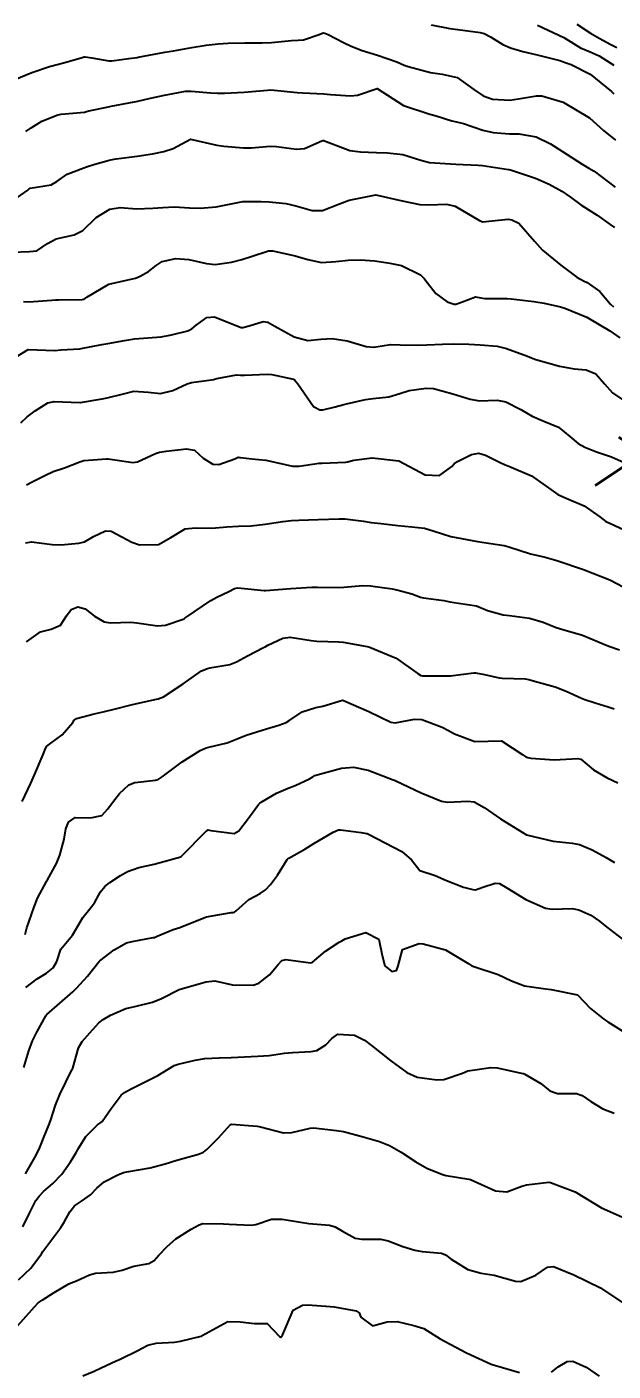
# Model space of a CAD drawing. Header units: metres. Extents: x 318500 to 325275, y 7408834 to 7428799.
# Drawn here: x 322108.7 to 322152.8, y 7416775.1 to 7416876.2 of the extents above; entities that cross this region are included whole.
import ezdxf
from ezdxf.enums import TextEntityAlignment as Align

# ---------------------------------------------------------------- set-up
doc = ezdxf.new("R2010")
doc.units = ezdxf.units.M
doc.header["$MEASUREMENT"] = 0
for name, color, linetype in [('Cotas', 45, 'Continuous'), ('Curvas de Nivel 1m', 11, 'Continuous'), ('Curvas de Nivel 5m', 15, 'Continuous')]:
    doc.layers.add(name, color=color, linetype=linetype)
doc.styles.add('Style-STANDARD', font='STANDARD.shx')

msp = doc.modelspace()

# ---------------------------------------------------------------- linework, layer by layer
at = {"layer": 'Curvas de Nivel 1m', "flags": 128}
for points, elevation in [([(322139.14, 7416876.4), (322140.55, 7416876.14), (322141.14, 7416876.06), (322142.83, 7416875.83), (322143.13, 7416875.75), (322143.6, 7416875.51), (322144.55, 7416874.92), (322145.12, 7416874.68), (322146.05, 7416874.4), (322147.12, 7416874.14), (322148.83, 7416873.72), (322149.11, 7416873.61), (322149.24, 7416873.56), (322149.67, 7416873.43), (322151.1, 7416872.69), (322152.72, 7416871.39), (322152.9, 7416871.21)], 743), ([(322147.14, 7416876.39), (322149.13, 7416875.44), (322150.38, 7416874.68), (322151.12, 7416874.38), (322151.79, 7416874.08), (322152.88, 7416873.38)], 742), ([(322150.12, 7416876.46), (322151.14, 7416875.78), (322151.8, 7416875.4), (322152.67, 7416874.93), (322153.12, 7416874.69)], 741), ([(322107.08, 7416872), (322109.09, 7416872.82), (322110.42, 7416873.28), (322111.1, 7416873.45), (322111.48, 7416873.55), (322112.81, 7416873.92), (322113.03, 7416873.99), (322113.1, 7416873.99), (322113.6, 7416873.91), (322114.89, 7416873.69), (322115.1, 7416873.69), (322116.38, 7416873.87), (322117.01, 7416873.95), (322117.1, 7416873.97), (322118.7, 7416874.26), (322119.11, 7416874.34), (322119.74, 7416874.45), (322121.12, 7416874.7), (322122.21, 7416874.88), (322123.12, 7416874.98), (322123.87, 7416875.02), (322125.12, 7416875.04), (322126.43, 7416875.05), (322127.12, 7416875.08), (322128.64, 7416875.22), (322129.13, 7416875.24), (322129.54, 7416875.28), (322130.71, 7416875.68), (322131.02, 7416875.79), (322131.13, 7416875.78), (322131.39, 7416875.68), (322132.55, 7416875.08), (322133.12, 7416874.81), (322133.96, 7416874.48), (322135.11, 7416874.12), (322136.57, 7416873.61), (322137.11, 7416873.38), (322137.42, 7416873.28), (322139.1, 7416872.82), (322139.96, 7416872.69), (322141.09, 7416872.45), (322142.36, 7416871.53), (322143.07, 7416871.05), (322143.77, 7416870.81), (322145.07, 7416870.73), (322145.72, 7416870.83), (322147.07, 7416871.05), (322147.48, 7416871.05), (322149.07, 7416870.58), (322151.05, 7416869.41), (322152.11, 7416868.46), (322153.03, 7416867.73)], 744), ([(322107.72, 7416863.22), (322108.79, 7416863.97), (322108.88, 7416864.06), (322108.97, 7416864.11), (322110.55, 7416864.37), (322110.98, 7416864.61), (322111.75, 7416865.17), (322113, 7416865.65), (322113.2, 7416865.71), (322113.83, 7416865.91), (322115, 7416866.24), (322115.44, 7416866.32), (322117.01, 7416866.51), (322118.17, 7416866.7), (322119.02, 7416866.88), (322119.73, 7416867.11), (322121.03, 7416867.81), (322123.02, 7416867.34), (322123.53, 7416867.27), (322125.02, 7416867.15), (322125.61, 7416867.16), (322127.02, 7416867.27), (322127.5, 7416867.25), (322129.02, 7416867.05), (322129.62, 7416867.1), (322130.92, 7416867.68), (322131, 7416867.71), (322131.03, 7416867.71), (322131.06, 7416867.71), (322131.11, 7416867.68), (322133.02, 7416866.96), (322133.82, 7416866.84), (322135.02, 7416866.79), (322135.86, 7416866.77), (322137.02, 7416866.65), (322138.37, 7416866.22), (322139.01, 7416866.04), (322140.6, 7416865.95), (322141.01, 7416865.93), (322142.69, 7416865.84), (322143, 7416865.81), (322144.97, 7416865.52), (322145, 7416865.52), (322145.12, 7416865.49), (322146.99, 7416864.86), (322148.02, 7416864.42), (322148.98, 7416863.88), (322149.62, 7416863.43), (322150.4, 7416862.85), (322150.96, 7416862.5), (322151.63, 7416862.07), (322152.62, 7416861.38), (322152.95, 7416861.16)], 746), ([(322107.59, 7416859.31), (322108.91, 7416859.34), (322109.47, 7416859.41), (322110.26, 7416859.95), (322110.92, 7416860.3), (322112.27, 7416860.59), (322112.93, 7416860.94), (322113.93, 7416861.91), (322114.96, 7416862.54), (322115.74, 7416862.66), (322116.96, 7416862.57), (322118.2, 7416862.6), (322118.96, 7416862.65), (322119.83, 7416862.7), (322120.96, 7416862.64), (322121.77, 7416862.61), (322122.96, 7416862.71), (322123.85, 7416862.88), (322124.96, 7416863.12), (322126.34, 7416863.12), (322126.96, 7416863.08), (322128.2, 7416862.95), (322128.96, 7416862.78), (322130.2, 7416862.44), (322130.96, 7416862.44), (322132.24, 7416862.93), (322132.97, 7416863.2), (322134.97, 7416863.62), (322136.97, 7416863.16), (322138.28, 7416862.89), (322138.96, 7416862.85), (322140.31, 7416862.9), (322140.96, 7416862.75), (322142.79, 7416861.69), (322142.95, 7416861.6), (322143.02, 7416861.59), (322144.95, 7416861.78), (322145.21, 7416861.74), (322145.73, 7416861.48), (322146.93, 7416860.13), (322147.53, 7416859.45), (322148.9, 7416858.32), (322150.12, 7416857.42), (322150.62, 7416857.14), (322150.89, 7416857.02), (322151.84, 7416856.35), (322152.64, 7416855.38), (322152.87, 7416855.18)], 747), ([(322108.46, 7416855.58), (322108.86, 7416855.56), (322110.6, 7416855.68), (322110.87, 7416855.71), (322111.09, 7416855.72), (322112.87, 7416855.74), (322113.02, 7416855.77), (322113.24, 7416855.91), (322114.88, 7416856.88), (322116.22, 7416857.2), (322116.88, 7416857.34), (322117.25, 7416857.49), (322117.88, 7416857.85), (322118.45, 7416858.29), (322118.9, 7416858.59), (322119.92, 7416858.81), (322120.9, 7416858.75), (322122.24, 7416858.45), (322122.9, 7416858.38), (322124.12, 7416858.55), (322124.9, 7416858.74), (322125.66, 7416859), (322126.91, 7416859.39), (322127.24, 7416859.4), (322128.91, 7416859.03), (322129.85, 7416858.75), (322130.9, 7416858.53), (322131.97, 7416858.6), (322132.91, 7416858.7), (322133.81, 7416858.73), (322134.91, 7416858.65), (322136.03, 7416858.48), (322136.9, 7416858.3), (322138.33, 7416857.58), (322138.63, 7416857.32), (322138.88, 7416857), (322139.5, 7416856.18), (322140.35, 7416855.55), (322140.87, 7416855.39), (322141.01, 7416855.39), (322141.42, 7416855.53), (322142.47, 7416855.93), (322142.87, 7416855.87), (322143.18, 7416855.82), (322144.87, 7416855.81), (322145.17, 7416855.79), (322146.87, 7416855.58), (322147.66, 7416855.45), (322148.87, 7416855.18), (322149.21, 7416855.09), (322150.85, 7416854.4), (322152.58, 7416853.38), (322152.84, 7416853.2), (322153.35, 7416852.86)], 748), ([(322107.58, 7416851.21), (322108.81, 7416851.97), (322110.81, 7416851.91), (322110.84, 7416851.91), (322111.26, 7416851.94), (322112.7, 7416852.03), (322112.81, 7416852.04), (322114.36, 7416852.36), (322114.82, 7416852.43), (322116.06, 7416852.64), (322116.82, 7416852.78), (322117.82, 7416852.85), (322118.83, 7416852.93), (322119.59, 7416853.07), (322120.83, 7416853.37), (322121.12, 7416853.52), (322121.47, 7416853.8), (322122.26, 7416854.38), (322122.85, 7416854.43), (322124.53, 7416853.76), (322124.84, 7416853.63), (322124.97, 7416853.62), (322125.45, 7416853.75), (322126.49, 7416854.09), (322126.84, 7416854.03), (322127.39, 7416853.72), (322128.83, 7416852.93), (322129.86, 7416852.66), (322130.83, 7416852.74), (322131.7, 7416852.79), (322132.82, 7416852.63), (322134.25, 7416852.2), (322134.82, 7416852.16), (322136.08, 7416852.35), (322136.82, 7416852.33), (322138.1, 7416852.3), (322138.82, 7416852.33), (322140, 7416852.37), (322140.82, 7416852.4), (322141.98, 7416852.37), (322142.82, 7416852.32), (322144.1, 7416852.22), (322144.82, 7416852.05), (322146.4, 7416851.47), (322146.69, 7416851.34), (322146.81, 7416851.3), (322147.03, 7416851.23), (322148.8, 7416850.72), (322149.91, 7416850.53), (322150.8, 7416850.45), (322151.55, 7416850.15), (322152.2, 7416849.39), (322152.78, 7416848.72), (322154.66, 7416847.47)], 749), ([(322108.68, 7416841.78), (322108.79, 7416841.85), (322109.02, 7416841.96), (322110.12, 7416842.52), (322110.69, 7416842.79), (322111.55, 7416843.08), (322112.7, 7416843.52), (322113.01, 7416843.61), (322114.71, 7416843.76), (322114.84, 7416843.75), (322116.7, 7416843.48), (322117.05, 7416843.51), (322117.75, 7416843.85), (322118.4, 7416844.16), (322118.71, 7416844.24), (322119.2, 7416844.32), (322120.72, 7416844.51), (322121.33, 7416844.41), (322121.98, 7416843.79), (322122.7, 7416843.34), (322123.16, 7416843.31), (322124.38, 7416843.76), (322124.61, 7416843.87), (322124.71, 7416843.86), (322124.79, 7416843.84), (322125.64, 7416843.75), (322126.71, 7416843.64), (322126.82, 7416843.62), (322128.7, 7416843.19), (322129.21, 7416843.19), (322130.71, 7416843.41), (322130.95, 7416843.43), (322132.71, 7416843.5), (322132.84, 7416843.52), (322133.32, 7416843.64), (322134.71, 7416843.83), (322136.71, 7416843.6), (322138.69, 7416842.55), (322139.76, 7416842.49), (322140.7, 7416843.18), (322140.88, 7416843.37), (322141.12, 7416843.54), (322142.17, 7416844.07), (322142.72, 7416844.17), (322143.24, 7416844.03), (322144.29, 7416843.5), (322144.71, 7416843.3), (322144.99, 7416843.2), (322146.7, 7416842.47), (322148.14, 7416841.45), (322148.67, 7416841.07), (322149.31, 7416840.79), (322150.66, 7416840.2), (322151.83, 7416839.39), (322152.3, 7416839.04), (322152.64, 7416838.88), (322153.68, 7416838.41)], 751), ([(322108.62, 7416837.42), (322109.07, 7416837.51), (322110.62, 7416837.3), (322111.27, 7416837.28), (322112.62, 7416837.41), (322113.05, 7416837.49), (322113.73, 7416837.9), (322114.63, 7416838.32), (322115.05, 7416838.3), (322115.87, 7416837.87), (322116.62, 7416837.48), (322117.2, 7416837.28), (322118.62, 7416837.29), (322119.54, 7416837.83), (322120.64, 7416838.48), (322121.4, 7416838.56), (322122.64, 7416838.54), (322123.77, 7416838.64), (322124.64, 7416838.69), (322125.6, 7416838.71), (322126.64, 7416838.82), (322127.97, 7416839.04), (322128.64, 7416839.11), (322129.19, 7416839.14), (322130.65, 7416839.18), (322132.23, 7416839.24), (322132.65, 7416839.23), (322134.06, 7416839.05), (322134.64, 7416838.95), (322135.37, 7416838.89), (322136.64, 7416838.73), (322137.7, 7416838.64), (322138.64, 7416838.53), (322139.38, 7416838.3), (322140.63, 7416837.9), (322142.63, 7416837.52), (322144.63, 7416837.22), (322144.99, 7416837.12), (322146.62, 7416836.61), (322147.72, 7416836.34), (322148.61, 7416836.09), (322150.6, 7416835.41), (322152.59, 7416834.65), (322154.11, 7416833.83)], 752), ([(322108.7, 7416829.97), (322109.75, 7416830.73), (322110.54, 7416830.94), (322111.25, 7416831.22), (322111.69, 7416831.93), (322112.06, 7416832.42), (322112.56, 7416832.61), (322113.11, 7416832.46), (322113.81, 7416831.9), (322114.54, 7416831.48), (322115.01, 7416831.42), (322116.54, 7416831.46), (322116.99, 7416831.41), (322118.54, 7416831.18), (322119.14, 7416831.23), (322120.55, 7416831.72), (322120.61, 7416831.75), (322120.69, 7416831.81), (322122.56, 7416833.08), (322123.01, 7416833.33), (322123.91, 7416833.77), (322124.35, 7416833.99), (322124.57, 7416834.03), (322124.84, 7416834.02), (322126.57, 7416833.83), (322126.68, 7416833.84), (322128.57, 7416834), (322130.16, 7416834.1), (322130.58, 7416834.1), (322132.16, 7416834.07), (322132.58, 7416834.1), (322133.99, 7416834.21), (322134.58, 7416834.18), (322136.22, 7416833.96), (322136.57, 7416833.89), (322137.68, 7416833.58), (322138.35, 7416833.35), (322138.57, 7416833.3), (322140.1, 7416833.08), (322140.56, 7416832.98), (322141.2, 7416832.89), (322142.56, 7416832.69), (322143.39, 7416832.34), (322144.56, 7416832.01), (322145.04, 7416831.96), (322146.55, 7416831.76), (322147.57, 7416831.45), (322148.54, 7416831.06), (322149.06, 7416830.91), (322150.54, 7416830.47), (322152.09, 7416829.82), (322152.52, 7416829.64), (322153.32, 7416829.37)], 753), ([(322108.36, 7416817.97), (322109.01, 7416819.34), (322109.29, 7416819.96), (322109.95, 7416821.49), (322110.11, 7416821.94), (322110.22, 7416822.14), (322110.42, 7416822.28), (322111.37, 7416822.99), (322112.17, 7416823.92), (322112.28, 7416824.09), (322112.44, 7416824.21), (322113.79, 7416824.56), (322114.45, 7416824.71), (322115.39, 7416824.94), (322116.46, 7416825.21), (322116.98, 7416825.34), (322118.47, 7416825.67), (322118.6, 7416825.7), (322118.99, 7416825.83), (322120.48, 7416826.81), (322121.86, 7416827.79), (322122.31, 7416827.97), (322122.49, 7416828.01), (322123.98, 7416828.28), (322124.5, 7416828.48), (322125.32, 7416828.93), (322126.52, 7416829.54), (322126.64, 7416829.6), (322126.84, 7416829.73), (322127.98, 7416830.26), (322128.53, 7416830.33), (322130.12, 7416830.09), (322130.53, 7416830.04), (322132.19, 7416829.99), (322132.52, 7416829.96), (322134.32, 7416829.62), (322134.52, 7416829.57), (322134.58, 7416829.55), (322136.51, 7416828.75), (322138.16, 7416827.57), (322138.36, 7416827.45), (322138.49, 7416827.43), (322140.38, 7416827.43), (322140.49, 7416827.42), (322140.61, 7416827.42), (322141.38, 7416827.53), (322142.36, 7416827.65), (322142.49, 7416827.65), (322143.16, 7416827.51), (322144.26, 7416827.26), (322144.49, 7416827.24), (322146.23, 7416827.2), (322146.49, 7416827.15), (322146.92, 7416827.02), (322148.48, 7416826.6), (322149.31, 7416826.26), (322150.47, 7416825.74), (322150.71, 7416825.65), (322151.48, 7416825.39), (322152.47, 7416825.08), (322152.91, 7416824.93)], 754), ([(322108.64, 7416803.96), (322109.5, 7416804.63), (322110.19, 7416805.04), (322110.69, 7416805.44), (322110.97, 7416805.93), (322111.28, 7416806.86), (322112.15, 7416807.91), (322112.23, 7416808.03), (322112.92, 7416809.23), (322113.46, 7416809.9), (322113.8, 7416810.35), (322114.27, 7416811.16), (322114.58, 7416811.58), (322114.96, 7416811.88), (322115.76, 7416812.39), (322116.29, 7416812.7), (322117.15, 7416812.99), (322118.3, 7416813.26), (322118.76, 7416813.37), (322120.31, 7416813.81), (322122.27, 7416815.78), (322122.3, 7416815.81), (322122.33, 7416815.82), (322122.55, 7416815.78), (322124.33, 7416815.56), (322124.67, 7416815.75), (322125.39, 7416816.7), (322126.15, 7416817.73), (322126.25, 7416817.84), (322126.36, 7416817.92), (322127.5, 7416818.59), (322128.38, 7416818.96), (322128.92, 7416819.16), (322129.99, 7416819.68), (322130.24, 7416819.83), (322130.39, 7416819.91), (322130.74, 7416820.02), (322132.4, 7416820.48), (322133.3, 7416820.54), (322134.4, 7416820.31), (322136.29, 7416819.6), (322136.39, 7416819.56), (322136.48, 7416819.51), (322138.38, 7416818.61), (322139.93, 7416817.98), (322140.37, 7416817.91), (322141.9, 7416818), (322142.37, 7416817.93), (322143.14, 7416817.51), (322144.35, 7416816.67), (322146.33, 7416815.46), (322148.33, 7416814.99), (322149.75, 7416814.84), (322150.32, 7416814.74), (322151.25, 7416814.33), (322152.31, 7416813.75), (322152.94, 7416813.37)], 756), ([(322108.49, 7416797.96), (322108.87, 7416799.2), (322109.15, 7416799.95), (322109.47, 7416800.61), (322110.15, 7416801.83), (322110.19, 7416801.9), (322110.22, 7416801.94), (322112.17, 7416803.65), (322112.31, 7416803.77), (322112.46, 7416803.91), (322113.27, 7416804.81), (322114.13, 7416805.89), (322114.16, 7416805.93), (322114.2, 7416805.98), (322115.29, 7416806.8), (322116.22, 7416807.32), (322116.63, 7416807.44), (322118.23, 7416807.72), (322118.32, 7416807.74), (322118.51, 7416807.83), (322119.72, 7416808.33), (322120.24, 7416808.48), (322121.41, 7416808.96), (322122.24, 7416809.28), (322124.09, 7416809.6), (322124.25, 7416809.61), (322124.35, 7416809.64), (322124.48, 7416809.75), (322125.43, 7416810.58), (322126.27, 7416811.05), (322126.68, 7416811.32), (322127.06, 7416811.72), (322127.58, 7416812.43), (322128.31, 7416813.59), (322128.36, 7416813.65), (322128.43, 7416813.7), (322129.63, 7416814.37), (322130.32, 7416814.8), (322131.78, 7416815.66), (322132.16, 7416815.82), (322132.33, 7416815.84), (322133.88, 7416815.63), (322134.27, 7416815.56), (322134.33, 7416815.55), (322134.44, 7416815.51), (322136.32, 7416814.53), (322136.93, 7416814.21), (322137.67, 7416813.58), (322138.3, 7416812.78), (322139.44, 7416812.4), (322140.29, 7416812.03), (322141.57, 7416811.53), (322142.28, 7416811.34), (322142.47, 7416811.32), (322143.03, 7416811.51), (322143.96, 7416811.82), (322144.28, 7416811.79), (322144.84, 7416811.48), (322146.27, 7416810.58), (322147.76, 7416809.94), (322148.26, 7416809.87), (322149.75, 7416809.92), (322150.26, 7416809.82), (322151.17, 7416809.4), (322151.81, 7416808.95), (322152.24, 7416808.62), (322153.86, 7416807.36)], 757), ([(322108.61, 7416789.96), (322109.41, 7416791.36), (322109.68, 7416791.94), (322109.78, 7416792.18), (322110.02, 7416792.76), (322110.37, 7416793.6), (322110.49, 7416793.93), (322110.87, 7416795.12), (322111.19, 7416795.92), (322112.09, 7416797.77), (322112.14, 7416797.86), (322112.17, 7416797.91), (322112.59, 7416799.42), (322112.87, 7416799.9), (322113.46, 7416800.57), (322114.14, 7416801.31), (322114.46, 7416801.57), (322115.02, 7416801.88), (322116.16, 7416802.39), (322116.85, 7416802.54), (322118.16, 7416802.86), (322118.85, 7416803.13), (322120.17, 7416803.81), (322122.18, 7416804.39), (322122.87, 7416804.46), (322124.18, 7416804.18), (322125.76, 7416804.15), (322126.18, 7416804.29), (322126.98, 7416804.93), (322127.62, 7416805.71), (322127.91, 7416805.99), (322128.21, 7416806.08), (322130.06, 7416805.82), (322130.2, 7416805.86), (322131.18, 7416806.7), (322132.23, 7416807.38), (322132.41, 7416807.47), (322132.68, 7416807.64), (322134.23, 7416808.11), (322135.21, 7416807.61), (322135.45, 7416806.37), (322135.65, 7416805.61), (322136.19, 7416805.18), (322136.53, 7416805.26), (322136.65, 7416805.59), (322136.98, 7416806.83), (322138.23, 7416807.28), (322138.53, 7416807.26), (322140.22, 7416806.8), (322141.98, 7416805.75), (322142.2, 7416805.61), (322142.42, 7416805.52), (322144.19, 7416804.94), (322145.18, 7416804.48), (322146.18, 7416804.09), (322147.75, 7416803.87), (322148.18, 7416803.81), (322150.17, 7416803.41), (322151.14, 7416802.38), (322152.15, 7416801.58), (322152.45, 7416801.38), (322154.13, 7416800.34)], 758), ([(322108.4, 7416785.96), (322108.92, 7416786.98), (322109.4, 7416787.95), (322109.63, 7416788.28), (322109.97, 7416788.61), (322110.68, 7416789.23), (322111.34, 7416789.92), (322112, 7416790.86), (322112.4, 7416791.51), (322112.62, 7416791.9), (322113.15, 7416792.77), (322114.04, 7416793.64), (322114.19, 7416793.74), (322114.38, 7416793.88), (322115.07, 7416794.86), (322115.82, 7416795.86), (322116.07, 7416796.06), (322116.56, 7416796.34), (322118.08, 7416797.09), (322118.57, 7416797.34), (322119.35, 7416797.82), (322119.81, 7416798.1), (322120.1, 7416798.21), (322121.39, 7416798.5), (322122.1, 7416798.62), (322123.19, 7416798.68), (322124.1, 7416798.7), (322125.09, 7416798.76), (322126.11, 7416798.8), (322126.96, 7416798.86), (322128.11, 7416799.03), (322128.71, 7416799.09), (322130.11, 7416799.15), (322130.54, 7416799.24), (322131.21, 7416799.66), (322131.66, 7416800.12), (322132.13, 7416800.45), (322133.38, 7416800.38), (322134.13, 7416800.01), (322134.65, 7416799.61), (322136.1, 7416798.46), (322137.31, 7416797.58), (322138.09, 7416797.23), (322139.56, 7416797.03), (322140.09, 7416797.04), (322141.49, 7416797.52), (322141.91, 7416797.69), (322142.09, 7416797.72), (322143.64, 7416797.95), (322144.1, 7416797.93), (322146.04, 7416797.51), (322146.09, 7416797.5), (322146.19, 7416797.46), (322147.39, 7416796.75), (322148.08, 7416796.2), (322148.66, 7416796), (322150.08, 7416795.99), (322150.51, 7416795.84), (322151.15, 7416795.39), (322152.06, 7416794.83), (322152.92, 7416794.51)], 759), ([(322107.83, 7416778.32), (322109.29, 7416779.95), (322109.57, 7416780.23), (322109.86, 7416780.44), (322110.78, 7416781.01), (322111.88, 7416781.66), (322112.04, 7416781.74), (322112.44, 7416781.9), (322113.43, 7416782.36), (322113.89, 7416782.48), (322115.21, 7416782.55), (322115.89, 7416782.71), (322116.76, 7416782.99), (322117.9, 7416783.19), (322118.3, 7416783.43), (322118.65, 7416783.82), (322119.27, 7416784.47), (322119.92, 7416785.05), (322121.08, 7416785.79), (322121.63, 7416786.09), (322121.94, 7416786.2), (322123.52, 7416786.18), (322123.94, 7416786.16), (322125.59, 7416786.08), (322125.94, 7416786.14), (322127.12, 7416786.54), (322127.94, 7416786.54), (322129.31, 7416786.31), (322129.94, 7416786.22), (322131.5, 7416786.09), (322131.93, 7416785.97), (322132.48, 7416785.64), (322133.42, 7416785.12), (322133.92, 7416785.03), (322135.36, 7416785.03), (322135.92, 7416784.91), (322137.02, 7416784.47), (322137.92, 7416784.21), (322138.46, 7416784.11), (322139.91, 7416783.98), (322140.23, 7416783.86), (322140.65, 7416783.53), (322141.9, 7416782.76), (322142.91, 7416782.48), (322143.89, 7416782.32), (322145.48, 7416781.87), (322145.89, 7416781.85), (322147.02, 7416782.32), (322147.9, 7416782.92), (322148.36, 7416782.97), (322149.89, 7416782.34), (322151.88, 7416781.38), (322153.86, 7416780.04)], 761), ([(322112.94, 7416774.74), (322113.79, 7416775.11), (322114.31, 7416775.36), (322115.43, 7416775.87), (322115.69, 7416775.97), (322115.8, 7416776.02), (322117.01, 7416776.64), (322117.82, 7416777.05), (322118.44, 7416777.21), (322119.82, 7416777.29), (322120.27, 7416777.36), (322121.83, 7416777.73), (322121.87, 7416777.74), (322121.92, 7416777.78), (322123.84, 7416778.84), (322124.76, 7416778.82), (322125.84, 7416778.68), (322126.81, 7416778.69), (322127.74, 7416777.7), (322127.83, 7416777.67), (322127.86, 7416777.67), (322127.89, 7416777.7), (322127.95, 7416777.82), (322128.75, 7416779.69), (322129.47, 7416780.06), (322129.86, 7416780.09), (322131.54, 7416779.96), (322131.85, 7416779.93), (322133.49, 7416779.63), (322133.73, 7416779.5), (322133.85, 7416779.17), (322134.74, 7416778.51), (322135.84, 7416778.8), (322136.59, 7416778.83), (322137.84, 7416778.54), (322138.59, 7416778.31), (322139.83, 7416777.54), (322141.81, 7416776.49), (322143.67, 7416775.63), (322143.8, 7416775.57), (322144.08, 7416775.49), (322145.79, 7416775.01)], 762), ([(322148.19, 7416775.03), (322148.71, 7416775.42), (322149.39, 7416775.83), (322149.81, 7416775.86), (322150.82, 7416775.39), (322151.79, 7416774.72)], 762)]:
    msp.add_lwpolyline(points, dxfattribs=dict(at, elevation=elevation))
at = {"layer": 'Curvas de Nivel 5m', "flags": 128}
for points, elevation in [([(322108.63, 7416868.38), (322109.03, 7416868.65), (322109.84, 7416869.16), (322111.05, 7416869.62), (322111.3, 7416869.68), (322113.05, 7416869.84), (322113.12, 7416869.85), (322113.38, 7416869.92), (322114.73, 7416870.22), (322115.06, 7416870.28), (322116.4, 7416870.53), (322117.06, 7416870.67), (322118.03, 7416870.89), (322119.07, 7416871.12), (322120.65, 7416871.4), (322121.07, 7416871.42), (322122.57, 7416871.28), (322123.07, 7416871.26), (322123.58, 7416871.27), (322125.07, 7416871.33), (322126.82, 7416871.48), (322127.08, 7416871.5), (322127.32, 7416871.48), (322129.07, 7416871.31), (322129.48, 7416871.29), (322131.07, 7416871.2), (322131.58, 7416871.17), (322133.07, 7416871.07), (322133.61, 7416871.1), (322135.08, 7416871.62), (322137.06, 7416870.33), (322138.9, 7416869.72), (322139.05, 7416869.69), (322139.51, 7416869.56), (322140.69, 7416869.19), (322141.05, 7416869.11), (322141.59, 7416868.99), (322143.04, 7416868.48), (322143.82, 7416868.29), (322145.04, 7416868.19), (322145.75, 7416868.19), (322147.04, 7416867.98), (322148.12, 7416867.45), (322149.02, 7416866.86), (322150.51, 7416865.91), (322151, 7416865.63), (322151.4, 7416865.4), (322152.98, 7416864.2)], 745), ([(322108.26, 7416846.45), (322108.74, 7416846.9), (322109.35, 7416847.37), (322110.29, 7416847.95), (322110.76, 7416848.07), (322112.7, 7416847.98), (322112.76, 7416847.98), (322114.39, 7416848.27), (322114.77, 7416848.34), (322116, 7416848.65), (322116.77, 7416848.83), (322117.85, 7416848.77), (322118.77, 7416848.67), (322119.7, 7416848.9), (322120.78, 7416849.39), (322121.11, 7416849.48), (322122.79, 7416849.72), (322122.84, 7416849.73), (322123.02, 7416849.78), (322124.49, 7416850.06), (322124.79, 7416850.05), (322125.09, 7416850.05), (322126.79, 7416850.13), (322127.16, 7416850.09), (322128.79, 7416849.74), (322128.86, 7416849.7), (322129.1, 7416849.38), (322130.3, 7416847.68), (322130.76, 7416847.44), (322131, 7416847.43), (322131.92, 7416847.66), (322132.58, 7416847.84), (322132.76, 7416847.88), (322134.19, 7416848.21), (322134.77, 7416848.28), (322135.96, 7416848.42), (322136.78, 7416848.66), (322137.49, 7416848.88), (322138.78, 7416849.07), (322139.31, 7416849.04), (322140.78, 7416848.64), (322142.07, 7416848.23), (322142.77, 7416848.12), (322144.11, 7416848.16), (322144.77, 7416848.03), (322145.89, 7416847.47), (322146.75, 7416846.95), (322147.62, 7416846.58), (322148.74, 7416846.13), (322149.59, 7416845.43), (322150.21, 7416844.91), (322150.72, 7416844.62), (322151.6, 7416844.27), (322152.72, 7416843.9), (322153.89, 7416843.37)], 750), ([(322108.58, 7416807.96), (322108.72, 7416808.45), (322109.24, 7416809.96), (322109.51, 7416810.7), (322110.2, 7416811.94), (322110.23, 7416811.99), (322110.28, 7416812.08), (322110.94, 7416813.3), (322111.2, 7416813.93), (322111.53, 7416815.13), (322111.65, 7416815.92), (322111.85, 7416816.4), (322112.34, 7416816.75), (322113.51, 7416816.73), (322114.35, 7416816.92), (322114.82, 7416817.42), (322115.16, 7416817.88), (322115.68, 7416818.56), (322116.38, 7416819.23), (322116.84, 7416819.4), (322118.39, 7416819.56), (322118.6, 7416819.62), (322118.9, 7416819.83), (322120.4, 7416820.94), (322121.75, 7416821.79), (322122.2, 7416821.99), (322122.41, 7416822.04), (322123.8, 7416822.39), (322124.42, 7416822.62), (322125.22, 7416822.95), (322126.43, 7416823.34), (322126.74, 7416823.42), (322127.68, 7416823.71), (322128.24, 7416823.9), (322128.44, 7416824.03), (322129.43, 7416824.71), (322130.46, 7416825.04), (322130.99, 7416825.14), (322132.47, 7416825.58), (322132.55, 7416825.57), (322134.46, 7416824.73), (322136.11, 7416823.94), (322136.44, 7416823.88), (322137.88, 7416824.15), (322138.45, 7416824.14), (322139.96, 7416823.55), (322140.44, 7416823.3), (322140.91, 7416823.06), (322142.42, 7416822.49), (322143.43, 7416822.5), (322144.43, 7416822.54), (322146.04, 7416821.47), (322146.27, 7416821.32), (322146.41, 7416821.27), (322146.64, 7416821.22), (322148.41, 7416821.1), (322150.19, 7416821.2), (322150.41, 7416821.14), (322151.36, 7416820.35), (322152.39, 7416819.74), (322153.19, 7416819.37)], 755), ([(322108.09, 7416781.97), (322109.01, 7416782.84), (322109.81, 7416783.94), (322109.91, 7416784.1), (322111.28, 7416785.92), (322111.53, 7416786.32), (322111.95, 7416787.08), (322112.31, 7416787.55), (322112.84, 7416787.9), (322113.5, 7416788.37), (322113.97, 7416788.86), (322114.53, 7416789.34), (322115.57, 7416789.87), (322115.99, 7416790.04), (322116.24, 7416790.1), (322118, 7416790.4), (322119.13, 7416790.69), (322120, 7416790.97), (322121.64, 7416791.42), (322122.01, 7416791.59), (322122.27, 7416791.78), (322123.13, 7416792.66), (322124.04, 7416793.65), (322124.11, 7416793.68), (322126.04, 7416793.53), (322126.29, 7416793.48), (322128.03, 7416793.04), (322128.67, 7416793.05), (322130.04, 7416793.38), (322130.3, 7416793.4), (322132.03, 7416793.22), (322132.55, 7416793.13), (322134.03, 7416792.74), (322135.25, 7416792.37), (322136.02, 7416792.08), (322136.88, 7416791.58), (322138, 7416790.84), (322138.83, 7416790.38), (322139.99, 7416789.9), (322140.28, 7416789.83), (322141.99, 7416789.55), (322142.11, 7416789.51), (322143.98, 7416788.66), (322144.85, 7416788.6), (322145.98, 7416789.02), (322146.32, 7416789.12), (322147.99, 7416789.31), (322148.12, 7416789.3), (322149.98, 7416788.6), (322151.96, 7416787.38), (322153.95, 7416786.5)], 760)]:
    msp.add_lwpolyline(points, dxfattribs=dict(at, elevation=elevation))

# ---------------------------------------------------------------- texts
at = {"layer": 'Cotas', "style": 'Style-STANDARD'}
msp.add_text('750', height=4, rotation=325.1571, dxfattribs=at).set_placement((322155.59, 7416841.32, 750), align=Align.MIDDLE_CENTER)

doc.saveas('drawing.dxf')
